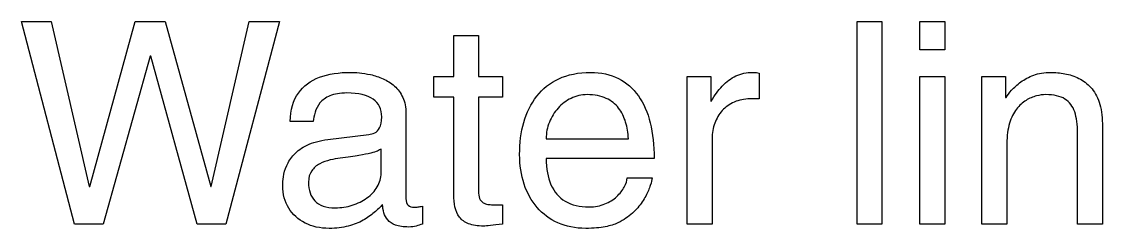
# Model space of a CAD drawing. Header units: inches. Extents: x -3.67 to 3.62, y -4.25 to 4.25.
# Drawn here: x -1.5398 to -1.1149, y -1.4312 to -1.3498 of the extents above; entities that cross this region are included whole.
import ezdxf

# ---------------------------------------------------------------- set-up
doc = ezdxf.new("R2010")
doc.units = ezdxf.units.IN
doc.header["$MEASUREMENT"] = 0
doc.layers.add('Dimensions', color=7, linetype='Continuous')

msp = doc.modelspace()

# ---------------------------------------------------------------- linework, layer by layer
at = {"layer": 'Dimensions', "color": 250}
for points, knots in [([(-1.48927, -1.36346), (-1.48927, -1.36346), (-1.48905, -1.36346), (-1.48905, -1.36346), (-1.48905, -1.36346), (-1.48905, -1.36346), (-1.47083, -1.42957), (-1.47083, -1.42957), (-1.47083, -1.42957), (-1.47083, -1.42957), (-1.4595, -1.42957), (-1.4595, -1.42957), (-1.4595, -1.42957), (-1.4595, -1.42957), (-1.4385, -1.3498), (-1.4385, -1.3498), (-1.4385, -1.3498), (-1.4385, -1.3498), (-1.45039, -1.3498), (-1.45039, -1.3498), (-1.45039, -1.3498), (-1.45039, -1.3498), (-1.46527, -1.41468), (-1.46527, -1.41468), (-1.46527, -1.41468), (-1.46527, -1.41468), (-1.4655, -1.41468), (-1.4655, -1.41468), (-1.4655, -1.41468), (-1.4655, -1.41468), (-1.48339, -1.3498), (-1.48339, -1.3498), (-1.48339, -1.3498), (-1.48339, -1.3498), (-1.49516, -1.3498), (-1.49516, -1.3498), (-1.49516, -1.3498), (-1.49516, -1.3498), (-1.51305, -1.41468), (-1.51305, -1.41468), (-1.51305, -1.41468), (-1.51305, -1.41468), (-1.51327, -1.41468), (-1.51327, -1.41468), (-1.51327, -1.41468), (-1.51327, -1.41468), (-1.52816, -1.3498), (-1.52816, -1.3498), (-1.52816, -1.3498), (-1.52816, -1.3498), (-1.53983, -1.3498), (-1.53983, -1.3498), (-1.53983, -1.3498), (-1.53983, -1.3498), (-1.51905, -1.42957), (-1.51905, -1.42957), (-1.51905, -1.42957), (-1.51905, -1.42957), (-1.50772, -1.42957), (-1.50772, -1.42957), (-1.50772, -1.42957), (-1.50772, -1.42957), (-1.48927, -1.36346), (-1.48927, -1.36346)], [0, 0, 0, 0, 0.0625, 0.0625, 0.0625, 0.0625, 0.125, 0.125, 0.125, 0.125, 0.1875, 0.1875, 0.1875, 0.1875, 0.25, 0.25, 0.25, 0.25, 0.3125, 0.3125, 0.3125, 0.3125, 0.375, 0.375, 0.375, 0.375, 0.4375, 0.4375, 0.4375, 0.4375, 0.5, 0.5, 0.5, 0.5, 0.5625, 0.5625, 0.5625, 0.5625, 0.625, 0.625, 0.625, 0.625, 0.6875, 0.6875, 0.6875, 0.6875, 0.75, 0.75, 0.75, 0.75, 0.8125, 0.8125, 0.8125, 0.8125, 0.875, 0.875, 0.875, 0.875, 0.9375, 0.9375, 0.9375, 0.9375, 1, 1, 1, 1]), ([(-1.20161, -1.3498), (-1.20161, -1.3498), (-1.21139, -1.3498), (-1.21139, -1.3498), (-1.21139, -1.3498), (-1.21139, -1.3498), (-1.21139, -1.42957), (-1.21139, -1.42957), (-1.21139, -1.42957), (-1.21139, -1.42957), (-1.20161, -1.42957), (-1.20161, -1.42957), (-1.20161, -1.42957), (-1.20161, -1.42957), (-1.20161, -1.3498), (-1.20161, -1.3498)], [0, 0, 0, 0, 0.25, 0.25, 0.25, 0.25, 0.5, 0.5, 0.5, 0.5, 0.75, 0.75, 0.75, 0.75, 1, 1, 1, 1]), ([(-1.17694, -1.36091), (-1.17694, -1.36091), (-1.17694, -1.3498), (-1.17694, -1.3498), (-1.17694, -1.3498), (-1.17694, -1.3498), (-1.18672, -1.3498), (-1.18672, -1.3498), (-1.18672, -1.3498), (-1.18672, -1.3498), (-1.18672, -1.36091), (-1.18672, -1.36091), (-1.18672, -1.36091), (-1.18672, -1.36091), (-1.17694, -1.36091), (-1.17694, -1.36091)], [0, 0, 0, 0, 0.25, 0.25, 0.25, 0.25, 0.5, 0.5, 0.5, 0.5, 0.75, 0.75, 0.75, 0.75, 1, 1, 1, 1]), ([(-1.35083, -1.37957), (-1.35083, -1.37957), (-1.35083, -1.37146), (-1.35083, -1.37146), (-1.35083, -1.37146), (-1.35083, -1.37146), (-1.36017, -1.37146), (-1.36017, -1.37146), (-1.36017, -1.37146), (-1.36017, -1.37146), (-1.36017, -1.35524), (-1.36017, -1.35524), (-1.36017, -1.35524), (-1.36017, -1.35524), (-1.36994, -1.35524), (-1.36994, -1.35524), (-1.36994, -1.35524), (-1.36994, -1.35524), (-1.36994, -1.37146), (-1.36994, -1.37146), (-1.36994, -1.37146), (-1.36994, -1.37146), (-1.37783, -1.37146), (-1.37783, -1.37146), (-1.37783, -1.37146), (-1.37783, -1.37146), (-1.37783, -1.37957), (-1.37783, -1.37957), (-1.37783, -1.37957), (-1.37783, -1.37957), (-1.36994, -1.37957), (-1.36994, -1.37957), (-1.36994, -1.37957), (-1.36994, -1.37957), (-1.36994, -1.41791), (-1.36994, -1.41791), (-1.36994, -1.41791), (-1.36996, -1.41967), (-1.3698, -1.42129), (-1.36946, -1.42279), (-1.36946, -1.42279), (-1.36913, -1.42431), (-1.36854, -1.42563), (-1.36768, -1.42676), (-1.36768, -1.42676), (-1.36683, -1.42789), (-1.36563, -1.42876), (-1.36409, -1.42939), (-1.36409, -1.42939), (-1.36254, -1.43002), (-1.36057, -1.43033), (-1.35817, -1.43035), (-1.35817, -1.43035), (-1.35765, -1.43033), (-1.35674, -1.43026), (-1.35546, -1.43009), (-1.35546, -1.43009), (-1.35417, -1.42992), (-1.35263, -1.42976), (-1.35083, -1.42957), (-1.35083, -1.42957), (-1.35083, -1.42957), (-1.35083, -1.42191), (-1.35083, -1.42191), (-1.35083, -1.42191), (-1.35083, -1.42191), (-1.35428, -1.42191), (-1.35428, -1.42191), (-1.35428, -1.42191), (-1.3548, -1.42192), (-1.35539, -1.42189), (-1.35604, -1.42183), (-1.35604, -1.42183), (-1.3567, -1.42178), (-1.35735, -1.42161), (-1.35798, -1.42133), (-1.35798, -1.42133), (-1.35859, -1.42107), (-1.35911, -1.42061), (-1.35954, -1.41998), (-1.35954, -1.41998), (-1.35994, -1.41935), (-1.36015, -1.41848), (-1.36017, -1.41735), (-1.36017, -1.41735), (-1.36017, -1.41735), (-1.36017, -1.37957), (-1.36017, -1.37957), (-1.36017, -1.37957), (-1.36017, -1.37957), (-1.35083, -1.37957), (-1.35083, -1.37957)], [0, 0, 0, 0, 0.043478, 0.043478, 0.043478, 0.043478, 0.086957, 0.086957, 0.086957, 0.086957, 0.130435, 0.130435, 0.130435, 0.130435, 0.173913, 0.173913, 0.173913, 0.173913, 0.217391, 0.217391, 0.217391, 0.217391, 0.26087, 0.26087, 0.26087, 0.26087, 0.304348, 0.304348, 0.304348, 0.304348, 0.347826, 0.347826, 0.347826, 0.347826, 0.391304, 0.391304, 0.391304, 0.391304, 0.434783, 0.434783, 0.434783, 0.434783, 0.478261, 0.478261, 0.478261, 0.478261, 0.521739, 0.521739, 0.521739, 0.521739, 0.565217, 0.565217, 0.565217, 0.565217, 0.608696, 0.608696, 0.608696, 0.608696, 0.652174, 0.652174, 0.652174, 0.652174, 0.695652, 0.695652, 0.695652, 0.695652, 0.73913, 0.73913, 0.73913, 0.73913, 0.782609, 0.782609, 0.782609, 0.782609, 0.826087, 0.826087, 0.826087, 0.826087, 0.869565, 0.869565, 0.869565, 0.869565, 0.913043, 0.913043, 0.913043, 0.913043, 0.956522, 0.956522, 0.956522, 0.956522, 1, 1, 1, 1]), ([(-1.42527, -1.38913), (-1.42513, -1.388), (-1.42487, -1.38678), (-1.42448, -1.3855), (-1.42448, -1.3855), (-1.42409, -1.38422), (-1.42344, -1.383), (-1.42253, -1.38185), (-1.42253, -1.38185), (-1.42161, -1.3807), (-1.42031, -1.37976), (-1.41863, -1.37904), (-1.41863, -1.37904), (-1.41692, -1.3783), (-1.4147, -1.37792), (-1.41194, -1.37791), (-1.41194, -1.37791), (-1.40733, -1.37791), (-1.4039, -1.37872), (-1.40164, -1.38033), (-1.40164, -1.38033), (-1.39939, -1.38194), (-1.39826, -1.38428), (-1.39827, -1.38735), (-1.39827, -1.38735), (-1.39829, -1.38926), (-1.39855, -1.39068), (-1.39907, -1.39165), (-1.39907, -1.39165), (-1.39959, -1.39263), (-1.40024, -1.39328), (-1.40101, -1.39363), (-1.40101, -1.39363), (-1.40179, -1.394), (-1.40259, -1.39418), (-1.40339, -1.39424), (-1.40339, -1.39424), (-1.40339, -1.39424), (-1.4195, -1.39624), (-1.4195, -1.39624), (-1.4195, -1.39624), (-1.42272, -1.39667), (-1.4254, -1.39739), (-1.42757, -1.39842), (-1.42757, -1.39842), (-1.42972, -1.39948), (-1.43144, -1.4007), (-1.43272, -1.40211), (-1.43272, -1.40211), (-1.43401, -1.40352), (-1.43498, -1.40498), (-1.43561, -1.40652), (-1.43561, -1.40652), (-1.43626, -1.40804), (-1.43668, -1.4095), (-1.43688, -1.41089), (-1.43688, -1.41089), (-1.43709, -1.41228), (-1.43718, -1.41346), (-1.43716, -1.41446), (-1.43716, -1.41446), (-1.43713, -1.41781), (-1.43635, -1.42074), (-1.43481, -1.42326), (-1.43481, -1.42326), (-1.43327, -1.42576), (-1.43113, -1.42772), (-1.4284, -1.42911), (-1.4284, -1.42911), (-1.42568, -1.4305), (-1.42251, -1.43122), (-1.41894, -1.43124), (-1.41894, -1.43124), (-1.41611, -1.43122), (-1.41361, -1.43092), (-1.4114, -1.43033), (-1.4114, -1.43033), (-1.40922, -1.42976), (-1.40727, -1.429), (-1.40561, -1.42805), (-1.40561, -1.42805), (-1.40394, -1.42711), (-1.40248, -1.42609), (-1.40122, -1.425), (-1.40122, -1.425), (-1.39996, -1.42391), (-1.39887, -1.42283), (-1.39794, -1.42179), (-1.39794, -1.42179), (-1.39787, -1.42292), (-1.3977, -1.424), (-1.3974, -1.42505), (-1.3974, -1.42505), (-1.39711, -1.42611), (-1.39661, -1.42705), (-1.3959, -1.42791), (-1.3959, -1.42791), (-1.39518, -1.42876), (-1.39416, -1.42942), (-1.39283, -1.42992), (-1.39283, -1.42992), (-1.3915, -1.43042), (-1.38976, -1.43067), (-1.38761, -1.43068), (-1.38761, -1.43068), (-1.38651, -1.43067), (-1.38555, -1.43054), (-1.38474, -1.43029), (-1.38474, -1.43029), (-1.3839, -1.43005), (-1.38309, -1.42981), (-1.38227, -1.42957), (-1.38227, -1.42957), (-1.38227, -1.42957), (-1.38227, -1.42246), (-1.38227, -1.42246), (-1.38227, -1.42246), (-1.38283, -1.42257), (-1.3834, -1.42268), (-1.38396, -1.42278), (-1.38396, -1.42278), (-1.38453, -1.42285), (-1.38503, -1.42291), (-1.3855, -1.42291), (-1.3855, -1.42291), (-1.3865, -1.42292), (-1.38729, -1.42265), (-1.38785, -1.42211), (-1.38785, -1.42211), (-1.38842, -1.42155), (-1.3887, -1.42068), (-1.38872, -1.41946), (-1.38872, -1.41946), (-1.38872, -1.41946), (-1.38872, -1.38602), (-1.38872, -1.38602), (-1.38872, -1.38602), (-1.38874, -1.38354), (-1.38916, -1.38142), (-1.39, -1.37965), (-1.39, -1.37965), (-1.39081, -1.37787), (-1.3919, -1.37639), (-1.39327, -1.37518), (-1.39327, -1.37518), (-1.39463, -1.374), (-1.39613, -1.37304), (-1.39774, -1.37231), (-1.39774, -1.37231), (-1.39937, -1.37159), (-1.401, -1.37105), (-1.40261, -1.37068), (-1.40261, -1.37068), (-1.40424, -1.37033), (-1.40572, -1.37009), (-1.40705, -1.36996), (-1.40705, -1.36996), (-1.4084, -1.36983), (-1.40948, -1.36978), (-1.41027, -1.3698), (-1.41027, -1.3698), (-1.41507, -1.36978), (-1.41924, -1.37042), (-1.42277, -1.37172), (-1.42277, -1.37172), (-1.42629, -1.37302), (-1.42905, -1.37509), (-1.43103, -1.37794), (-1.43103, -1.37794), (-1.43303, -1.3808), (-1.43411, -1.38452), (-1.43427, -1.38913), (-1.43427, -1.38913), (-1.43427, -1.38913), (-1.42527, -1.38913), (-1.42527, -1.38913)], [0, 0, 0, 0, 0.022727, 0.022727, 0.022727, 0.022727, 0.045455, 0.045455, 0.045455, 0.045455, 0.068182, 0.068182, 0.068182, 0.068182, 0.090909, 0.090909, 0.090909, 0.090909, 0.113636, 0.113636, 0.113636, 0.113636, 0.136364, 0.136364, 0.136364, 0.136364, 0.159091, 0.159091, 0.159091, 0.159091, 0.181818, 0.181818, 0.181818, 0.181818, 0.204545, 0.204545, 0.204545, 0.204545, 0.227273, 0.227273, 0.227273, 0.227273, 0.25, 0.25, 0.25, 0.25, 0.272727, 0.272727, 0.272727, 0.272727, 0.295455, 0.295455, 0.295455, 0.295455, 0.318182, 0.318182, 0.318182, 0.318182, 0.340909, 0.340909, 0.340909, 0.340909, 0.363636, 0.363636, 0.363636, 0.363636, 0.386364, 0.386364, 0.386364, 0.386364, 0.409091, 0.409091, 0.409091, 0.409091, 0.431818, 0.431818, 0.431818, 0.431818, 0.454545, 0.454545, 0.454545, 0.454545, 0.477273, 0.477273, 0.477273, 0.477273, 0.5, 0.5, 0.5, 0.5, 0.522727, 0.522727, 0.522727, 0.522727, 0.545455, 0.545455, 0.545455, 0.545455, 0.568182, 0.568182, 0.568182, 0.568182, 0.590909, 0.590909, 0.590909, 0.590909, 0.613636, 0.613636, 0.613636, 0.613636, 0.636364, 0.636364, 0.636364, 0.636364, 0.659091, 0.659091, 0.659091, 0.659091, 0.681818, 0.681818, 0.681818, 0.681818, 0.704545, 0.704545, 0.704545, 0.704545, 0.727273, 0.727273, 0.727273, 0.727273, 0.75, 0.75, 0.75, 0.75, 0.772727, 0.772727, 0.772727, 0.772727, 0.795455, 0.795455, 0.795455, 0.795455, 0.818182, 0.818182, 0.818182, 0.818182, 0.840909, 0.840909, 0.840909, 0.840909, 0.863636, 0.863636, 0.863636, 0.863636, 0.886364, 0.886364, 0.886364, 0.886364, 0.909091, 0.909091, 0.909091, 0.909091, 0.931818, 0.931818, 0.931818, 0.931818, 0.954545, 0.954545, 0.954545, 0.954545, 0.977273, 0.977273, 0.977273, 0.977273, 1, 1, 1, 1]), ([(-1.30172, -1.41135), (-1.30181, -1.41246), (-1.3022, -1.41367), (-1.30291, -1.41496), (-1.30291, -1.41496), (-1.30361, -1.41628), (-1.30461, -1.41752), (-1.30589, -1.4187), (-1.30589, -1.4187), (-1.30716, -1.41989), (-1.30872, -1.42085), (-1.31053, -1.42161), (-1.31053, -1.42161), (-1.31235, -1.42237), (-1.31441, -1.42278), (-1.31672, -1.42279), (-1.31672, -1.42279), (-1.32046, -1.42278), (-1.32359, -1.42204), (-1.32609, -1.42054), (-1.32609, -1.42054), (-1.32859, -1.41904), (-1.33046, -1.41687), (-1.33172, -1.41402), (-1.33172, -1.41402), (-1.33298, -1.41118), (-1.33361, -1.40774), (-1.33361, -1.40368), (-1.33361, -1.40368), (-1.33361, -1.40368), (-1.29116, -1.40368), (-1.29116, -1.40368), (-1.29116, -1.40368), (-1.29116, -1.39854), (-1.29168, -1.39387), (-1.2927, -1.38972), (-1.2927, -1.38972), (-1.29374, -1.38555), (-1.29529, -1.382), (-1.29737, -1.37904), (-1.29737, -1.37904), (-1.29944, -1.37605), (-1.30205, -1.37378), (-1.30518, -1.3722), (-1.30518, -1.3722), (-1.30831, -1.37061), (-1.31196, -1.36981), (-1.31616, -1.3698), (-1.31616, -1.3698), (-1.32096, -1.36981), (-1.32513, -1.37067), (-1.32863, -1.37231), (-1.32863, -1.37231), (-1.33215, -1.37396), (-1.33503, -1.37626), (-1.33731, -1.3792), (-1.33731, -1.3792), (-1.33959, -1.38215), (-1.34129, -1.38557), (-1.3424, -1.38948), (-1.3424, -1.38948), (-1.3435, -1.39339), (-1.34405, -1.39759), (-1.34405, -1.40213), (-1.34405, -1.40213), (-1.34405, -1.40635), (-1.34346, -1.41022), (-1.34229, -1.41376), (-1.34229, -1.41376), (-1.34111, -1.41729), (-1.33942, -1.42037), (-1.33718, -1.42298), (-1.33718, -1.42298), (-1.33494, -1.42559), (-1.33222, -1.42761), (-1.329, -1.42905), (-1.329, -1.42905), (-1.32579, -1.43048), (-1.32215, -1.43122), (-1.31805, -1.43124), (-1.31805, -1.43124), (-1.31496, -1.43122), (-1.31242, -1.431), (-1.31041, -1.43059), (-1.31041, -1.43059), (-1.30839, -1.43018), (-1.30676, -1.42968), (-1.30548, -1.42907), (-1.30548, -1.42907), (-1.3042, -1.42846), (-1.30313, -1.42785), (-1.30228, -1.42724), (-1.30228, -1.42724), (-1.30044, -1.426), (-1.29889, -1.42461), (-1.29761, -1.42309), (-1.29761, -1.42309), (-1.29633, -1.42155), (-1.29529, -1.42004), (-1.29448, -1.4185), (-1.29448, -1.4185), (-1.29368, -1.41698), (-1.29307, -1.41557), (-1.29266, -1.41431), (-1.29266, -1.41431), (-1.29226, -1.41305), (-1.29202, -1.41207), (-1.29194, -1.41135), (-1.29194, -1.41135), (-1.29194, -1.41135), (-1.30172, -1.41135), (-1.30172, -1.41135)], [0, 0, 0, 0, 0.035714, 0.035714, 0.035714, 0.035714, 0.071429, 0.071429, 0.071429, 0.071429, 0.107143, 0.107143, 0.107143, 0.107143, 0.142857, 0.142857, 0.142857, 0.142857, 0.178571, 0.178571, 0.178571, 0.178571, 0.214286, 0.214286, 0.214286, 0.214286, 0.25, 0.25, 0.25, 0.25, 0.285714, 0.285714, 0.285714, 0.285714, 0.321429, 0.321429, 0.321429, 0.321429, 0.357143, 0.357143, 0.357143, 0.357143, 0.392857, 0.392857, 0.392857, 0.392857, 0.428571, 0.428571, 0.428571, 0.428571, 0.464286, 0.464286, 0.464286, 0.464286, 0.5, 0.5, 0.5, 0.5, 0.535714, 0.535714, 0.535714, 0.535714, 0.571429, 0.571429, 0.571429, 0.571429, 0.607143, 0.607143, 0.607143, 0.607143, 0.642857, 0.642857, 0.642857, 0.642857, 0.678571, 0.678571, 0.678571, 0.678571, 0.714286, 0.714286, 0.714286, 0.714286, 0.75, 0.75, 0.75, 0.75, 0.785714, 0.785714, 0.785714, 0.785714, 0.821429, 0.821429, 0.821429, 0.821429, 0.857143, 0.857143, 0.857143, 0.857143, 0.892857, 0.892857, 0.892857, 0.892857, 0.928571, 0.928571, 0.928571, 0.928571, 0.964286, 0.964286, 0.964286, 0.964286, 1, 1, 1, 1]), ([(-1.26839, -1.3958), (-1.26839, -1.39367), (-1.26804, -1.39167), (-1.26735, -1.3898), (-1.26735, -1.3898), (-1.26665, -1.38792), (-1.26567, -1.38628), (-1.26437, -1.38485), (-1.26437, -1.38485), (-1.26306, -1.38342), (-1.2615, -1.3823), (-1.25967, -1.38148), (-1.25967, -1.38148), (-1.25783, -1.38067), (-1.25578, -1.38026), (-1.2535, -1.38024), (-1.2535, -1.38024), (-1.2535, -1.38024), (-1.24983, -1.38024), (-1.24983, -1.38024), (-1.24983, -1.38024), (-1.24983, -1.38024), (-1.24983, -1.37013), (-1.24983, -1.37013), (-1.24983, -1.37013), (-1.2502, -1.37002), (-1.25057, -1.36992), (-1.25094, -1.36987), (-1.25094, -1.36987), (-1.25131, -1.36981), (-1.2518, -1.3698), (-1.25239, -1.3698), (-1.25239, -1.3698), (-1.25483, -1.36981), (-1.25704, -1.3703), (-1.25902, -1.37122), (-1.25902, -1.37122), (-1.261, -1.37217), (-1.2628, -1.37348), (-1.26439, -1.37518), (-1.26439, -1.37518), (-1.26598, -1.37687), (-1.26743, -1.37885), (-1.26872, -1.38113), (-1.26872, -1.38113), (-1.26872, -1.38113), (-1.26894, -1.38113), (-1.26894, -1.38113), (-1.26894, -1.38113), (-1.26894, -1.38113), (-1.26894, -1.37146), (-1.26894, -1.37146), (-1.26894, -1.37146), (-1.26894, -1.37146), (-1.27817, -1.37146), (-1.27817, -1.37146), (-1.27817, -1.37146), (-1.27817, -1.37146), (-1.27817, -1.42957), (-1.27817, -1.42957), (-1.27817, -1.42957), (-1.27817, -1.42957), (-1.26839, -1.42957), (-1.26839, -1.42957), (-1.26839, -1.42957), (-1.26839, -1.42957), (-1.26839, -1.3958), (-1.26839, -1.3958)], [0, 0, 0, 0, 0.058824, 0.058824, 0.058824, 0.058824, 0.117647, 0.117647, 0.117647, 0.117647, 0.176471, 0.176471, 0.176471, 0.176471, 0.235294, 0.235294, 0.235294, 0.235294, 0.294118, 0.294118, 0.294118, 0.294118, 0.352941, 0.352941, 0.352941, 0.352941, 0.411765, 0.411765, 0.411765, 0.411765, 0.470588, 0.470588, 0.470588, 0.470588, 0.529412, 0.529412, 0.529412, 0.529412, 0.588235, 0.588235, 0.588235, 0.588235, 0.647059, 0.647059, 0.647059, 0.647059, 0.705882, 0.705882, 0.705882, 0.705882, 0.764706, 0.764706, 0.764706, 0.764706, 0.823529, 0.823529, 0.823529, 0.823529, 0.882353, 0.882353, 0.882353, 0.882353, 0.941176, 0.941176, 0.941176, 0.941176, 1, 1, 1, 1]), ([(-1.17694, -1.37146), (-1.17694, -1.37146), (-1.18672, -1.37146), (-1.18672, -1.37146), (-1.18672, -1.37146), (-1.18672, -1.37146), (-1.18672, -1.42957), (-1.18672, -1.42957), (-1.18672, -1.42957), (-1.18672, -1.42957), (-1.17694, -1.42957), (-1.17694, -1.42957), (-1.17694, -1.42957), (-1.17694, -1.42957), (-1.17694, -1.37146), (-1.17694, -1.37146)], [0, 0, 0, 0, 0.25, 0.25, 0.25, 0.25, 0.5, 0.5, 0.5, 0.5, 0.75, 0.75, 0.75, 0.75, 1, 1, 1, 1]), ([(-1.11494, -1.39002), (-1.11496, -1.38672), (-1.11537, -1.38389), (-1.11619, -1.38155), (-1.11619, -1.38155), (-1.11702, -1.37922), (-1.11811, -1.37728), (-1.1195, -1.37574), (-1.1195, -1.37574), (-1.12091, -1.37422), (-1.12248, -1.37302), (-1.12422, -1.37215), (-1.12422, -1.37215), (-1.12598, -1.37128), (-1.12781, -1.37067), (-1.1297, -1.37031), (-1.1297, -1.37031), (-1.13159, -1.36996), (-1.13346, -1.36978), (-1.13528, -1.3698), (-1.13528, -1.3698), (-1.13778, -1.36981), (-1.14, -1.37018), (-1.14194, -1.37091), (-1.14194, -1.37091), (-1.14389, -1.37161), (-1.14557, -1.3725), (-1.14702, -1.37357), (-1.14702, -1.37357), (-1.14844, -1.37465), (-1.14965, -1.37572), (-1.15061, -1.37683), (-1.15061, -1.37683), (-1.15157, -1.37792), (-1.15231, -1.37887), (-1.15283, -1.37968), (-1.15283, -1.37968), (-1.15283, -1.37968), (-1.15306, -1.37968), (-1.15306, -1.37968), (-1.15306, -1.37968), (-1.15306, -1.37968), (-1.15306, -1.37146), (-1.15306, -1.37146), (-1.15306, -1.37146), (-1.15306, -1.37146), (-1.16228, -1.37146), (-1.16228, -1.37146), (-1.16228, -1.37146), (-1.16228, -1.37146), (-1.16228, -1.42957), (-1.16228, -1.42957), (-1.16228, -1.42957), (-1.16228, -1.42957), (-1.1525, -1.42957), (-1.1525, -1.42957), (-1.1525, -1.42957), (-1.1525, -1.42957), (-1.1525, -1.39791), (-1.1525, -1.39791), (-1.1525, -1.39791), (-1.15248, -1.39476), (-1.15213, -1.39207), (-1.15144, -1.38983), (-1.15144, -1.38983), (-1.15076, -1.38759), (-1.14983, -1.38574), (-1.1487, -1.38428), (-1.1487, -1.38428), (-1.14757, -1.38281), (-1.14631, -1.38167), (-1.14496, -1.38083), (-1.14496, -1.38083), (-1.14361, -1.38), (-1.14224, -1.37941), (-1.14089, -1.37907), (-1.14089, -1.37907), (-1.13954, -1.37872), (-1.1383, -1.37855), (-1.13717, -1.37857), (-1.13717, -1.37857), (-1.134, -1.37857), (-1.13152, -1.37913), (-1.12969, -1.38028), (-1.12969, -1.38028), (-1.12787, -1.38141), (-1.12657, -1.38309), (-1.12581, -1.38535), (-1.12581, -1.38535), (-1.12506, -1.38761), (-1.1247, -1.39042), (-1.12472, -1.3938), (-1.12472, -1.3938), (-1.12472, -1.3938), (-1.12472, -1.42957), (-1.12472, -1.42957), (-1.12472, -1.42957), (-1.12472, -1.42957), (-1.11494, -1.42957), (-1.11494, -1.42957), (-1.11494, -1.42957), (-1.11494, -1.42957), (-1.11494, -1.39002), (-1.11494, -1.39002)], [0, 0, 0, 0, 0.038462, 0.038462, 0.038462, 0.038462, 0.076923, 0.076923, 0.076923, 0.076923, 0.115385, 0.115385, 0.115385, 0.115385, 0.153846, 0.153846, 0.153846, 0.153846, 0.192308, 0.192308, 0.192308, 0.192308, 0.230769, 0.230769, 0.230769, 0.230769, 0.269231, 0.269231, 0.269231, 0.269231, 0.307692, 0.307692, 0.307692, 0.307692, 0.346154, 0.346154, 0.346154, 0.346154, 0.384615, 0.384615, 0.384615, 0.384615, 0.423077, 0.423077, 0.423077, 0.423077, 0.461538, 0.461538, 0.461538, 0.461538, 0.5, 0.5, 0.5, 0.5, 0.538462, 0.538462, 0.538462, 0.538462, 0.576923, 0.576923, 0.576923, 0.576923, 0.615385, 0.615385, 0.615385, 0.615385, 0.653846, 0.653846, 0.653846, 0.653846, 0.692308, 0.692308, 0.692308, 0.692308, 0.730769, 0.730769, 0.730769, 0.730769, 0.769231, 0.769231, 0.769231, 0.769231, 0.807692, 0.807692, 0.807692, 0.807692, 0.846154, 0.846154, 0.846154, 0.846154, 0.884615, 0.884615, 0.884615, 0.884615, 0.923077, 0.923077, 0.923077, 0.923077, 0.961538, 0.961538, 0.961538, 0.961538, 1, 1, 1, 1]), ([(-1.33361, -1.39591), (-1.33359, -1.39363), (-1.33318, -1.39146), (-1.33235, -1.38941), (-1.33235, -1.38941), (-1.33153, -1.38733), (-1.33039, -1.38548), (-1.32892, -1.38387), (-1.32892, -1.38387), (-1.32746, -1.38224), (-1.32576, -1.38096), (-1.32381, -1.38002), (-1.32381, -1.38002), (-1.32187, -1.37907), (-1.31976, -1.37859), (-1.3175, -1.37857), (-1.3175, -1.37857), (-1.31453, -1.37859), (-1.31205, -1.37907), (-1.31002, -1.38002), (-1.31002, -1.38002), (-1.308, -1.38096), (-1.30637, -1.38224), (-1.30513, -1.38387), (-1.30513, -1.38387), (-1.30391, -1.38548), (-1.30298, -1.38733), (-1.30237, -1.38941), (-1.30237, -1.38941), (-1.30176, -1.39146), (-1.30141, -1.39363), (-1.30128, -1.39591), (-1.30128, -1.39591), (-1.30128, -1.39591), (-1.33361, -1.39591), (-1.33361, -1.39591)], [0, 0, 0, 0, 0.111111, 0.111111, 0.111111, 0.111111, 0.222222, 0.222222, 0.222222, 0.222222, 0.333333, 0.333333, 0.333333, 0.333333, 0.444444, 0.444444, 0.444444, 0.444444, 0.555556, 0.555556, 0.555556, 0.555556, 0.666667, 0.666667, 0.666667, 0.666667, 0.777778, 0.777778, 0.777778, 0.777778, 0.888889, 0.888889, 0.888889, 0.888889, 1, 1, 1, 1]), ([(-1.3985, -1.40946), (-1.39851, -1.41142), (-1.39903, -1.41322), (-1.40003, -1.41489), (-1.40003, -1.41489), (-1.40101, -1.41654), (-1.40237, -1.41798), (-1.40407, -1.41922), (-1.40407, -1.41922), (-1.40577, -1.42044), (-1.4077, -1.42141), (-1.40985, -1.42209), (-1.40985, -1.42209), (-1.41198, -1.42278), (-1.4142, -1.42311), (-1.4165, -1.42313), (-1.4165, -1.42313), (-1.42014, -1.42311), (-1.42283, -1.4222), (-1.42453, -1.42044), (-1.42453, -1.42044), (-1.42624, -1.41868), (-1.42707, -1.4162), (-1.42705, -1.41302), (-1.42705, -1.41302), (-1.42703, -1.4112), (-1.42661, -1.4097), (-1.42577, -1.40854), (-1.42577, -1.40854), (-1.42496, -1.40737), (-1.4239, -1.40646), (-1.42263, -1.40579), (-1.42263, -1.40579), (-1.42133, -1.40513), (-1.41998, -1.40463), (-1.41857, -1.40429), (-1.41857, -1.40429), (-1.41714, -1.40396), (-1.41583, -1.40372), (-1.41461, -1.40357), (-1.41461, -1.40357), (-1.41161, -1.40318), (-1.40913, -1.40283), (-1.4072, -1.40252), (-1.4072, -1.40252), (-1.40526, -1.4022), (-1.40374, -1.40189), (-1.40259, -1.40161), (-1.40259, -1.40161), (-1.40146, -1.40133), (-1.40057, -1.40105), (-1.39996, -1.40078), (-1.39996, -1.40078), (-1.39935, -1.4005), (-1.39887, -1.4002), (-1.3985, -1.39991), (-1.3985, -1.39991), (-1.3985, -1.39991), (-1.3985, -1.40946), (-1.3985, -1.40946)], [0, 0, 0, 0, 0.066667, 0.066667, 0.066667, 0.066667, 0.133333, 0.133333, 0.133333, 0.133333, 0.2, 0.2, 0.2, 0.2, 0.266667, 0.266667, 0.266667, 0.266667, 0.333333, 0.333333, 0.333333, 0.333333, 0.4, 0.4, 0.4, 0.4, 0.466667, 0.466667, 0.466667, 0.466667, 0.533333, 0.533333, 0.533333, 0.533333, 0.6, 0.6, 0.6, 0.6, 0.666667, 0.666667, 0.666667, 0.666667, 0.733333, 0.733333, 0.733333, 0.733333, 0.8, 0.8, 0.8, 0.8, 0.866667, 0.866667, 0.866667, 0.866667, 0.933333, 0.933333, 0.933333, 0.933333, 1, 1, 1, 1])]:
    msp.add_open_spline(points, degree=3, knots=knots, dxfattribs=at)

doc.saveas('drawing.dxf')
